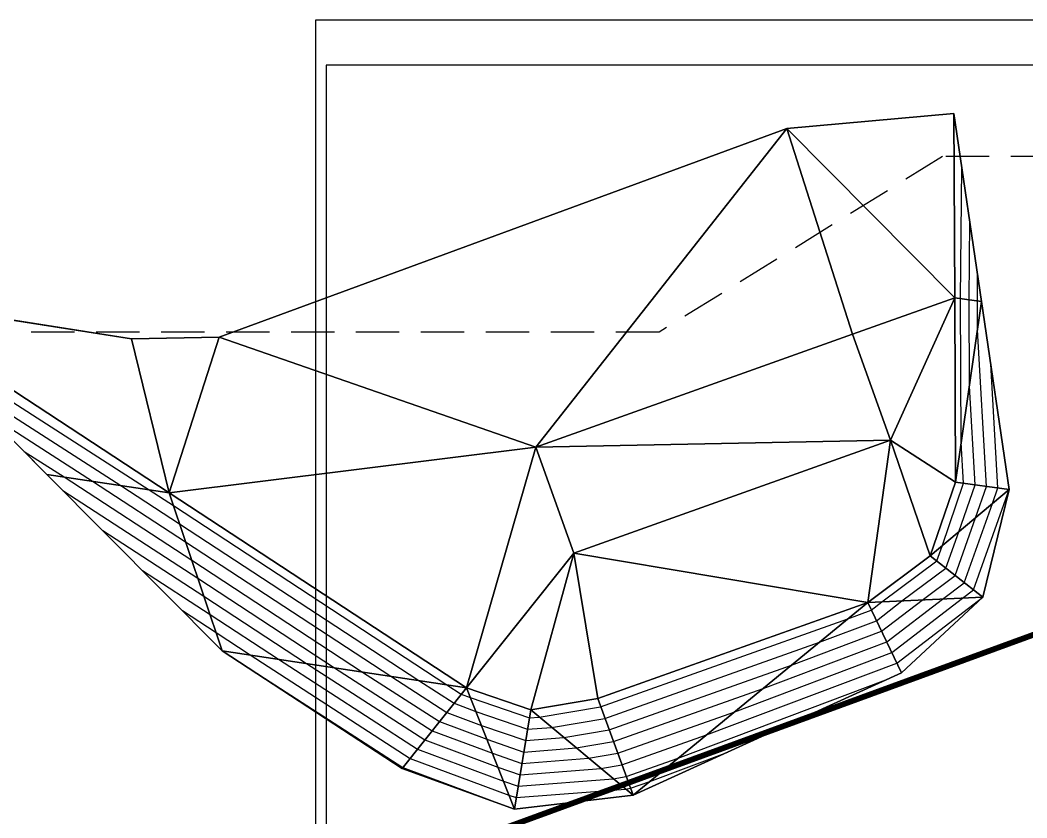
# Model space of a CAD drawing. Header units: inches. Extents: x 2461366 to 2469791, y 7062737 to 7065282.
# Drawn here: x 2466417.8 to 2466766.4, y 7064389.8 to 7064666.2 of the extents above; entities that cross this region are included whole.
import ezdxf

# ---------------------------------------------------------------- set-up
doc = ezdxf.new("R2010")
doc.units = ezdxf.units.IN
doc.header["$LTSCALE"] = 60
doc.header["$MEASUREMENT"] = 0
doc.linetypes.add('DASHED2', pattern=[0.375, 0.25, -0.125])
for name, color, linetype in [('C-SITE-VOLM', 7, 'Continuous'), ('DRAIN EASEMENT', 7, 'DASHED2'), ('EXIST DRAIN ESMT', 7, 'DASHED2'), ('Proposed Ground - Pump Station-C-TINN', 7, 'Continuous'), ('Proposed Ground - Pump Station-C-TINN-BNDY', 7, 'Continuous'), ('PROPOSED GROUND - PUMP STATION-C-TOPO-MAJR', 7, 'Continuous'), ('PROPOSED GROUND - PUMP STATION-C-TOPO-MINR', 11, 'Continuous'), ('SRF-FLT', 7, 'Continuous'), ('VOLLBLS', 7, 'Continuous')]:
    doc.layers.add(name, color=color, linetype=linetype)

msp = doc.modelspace()

# ---------------------------------------------------------------- linework, layer by layer
at = {"layer": 'C-SITE-VOLM'}
msp.add_lwpolyline([(2466523.71, 7063920.59), (2467563.71, 7063920.59), (2467563.71, 7064650.59), (2466523.71, 7064650.59), (2466523.71, 7063920.59)], dxfattribs=at)
at = {"layer": 'DRAIN EASEMENT', "color": 1, "const_width": 2}
msp.add_lwpolyline([(2466777.28, 7064456.4), (2466533.91, 7064367.39)], dxfattribs=at)
at = {"layer": 'EXIST DRAIN ESMT'}
msp.add_lwpolyline([(2466775.87, 7064618.95), (2466737.23, 7064618.95), (2466639.09, 7064558.08), (2466241.38, 7064558.08)], dxfattribs=at)
at = {"layer": 'Proposed Ground - Pump Station-C-TINN'}
for points in [[(2466741.45, 7064569.96, 556.7), (2466741.16, 7064633.78, 557), (2466683.25, 7064628.68, 557)], [(2466741.45, 7064569.96, 556.7), (2466750.74, 7064568.67, 553.5), (2466741.16, 7064633.78, 557)], [(2466596.41, 7064518.27, 556.7), (2466683.25, 7064628.68, 557), (2466486.69, 7064556.37, 557)], [(2466706.09, 7064557.39, 556.7), (2466683.25, 7064628.68, 557), (2466596.41, 7064518.27, 556.7)], [(2466741.45, 7064569.96, 556.7), (2466683.25, 7064628.68, 557), (2466706.09, 7064557.39, 556.7)], [(2466427.08, 7064508.82, 552.4), (2466469.37, 7064502.41, 556.7), (2466366.4, 7064569.93, 557)], [(2466469.37, 7064502.41, 556.7), (2466456.36, 7064555.79, 557), (2466366.4, 7064569.93, 557)], [(2466741.45, 7064569.96, 556.7), (2466706.09, 7064557.39, 556.7), (2466719.19, 7064520.66, 556.7)], [(2466741.45, 7064569.96, 556.7), (2466719.19, 7064520.66, 556.7), (2466741.75, 7064506.14, 556.7)], [(2466741.75, 7064506.14, 556.7), (2466750.74, 7064568.67, 553.5), (2466741.45, 7064569.96, 556.7)], [(2466760.32, 7064503.56, 552), (2466750.74, 7064568.67, 553.5), (2466741.75, 7064506.14, 556.7)], [(2466469.37, 7064502.41, 556.7), (2466486.69, 7064556.37, 557), (2466456.36, 7064555.79, 557)], [(2466469.37, 7064502.41, 556.7), (2466596.41, 7064518.27, 556.7), (2466486.69, 7064556.37, 557)], [(2466706.09, 7064557.39, 556.7), (2466596.41, 7064518.27, 556.7), (2466719.19, 7064520.66, 556.7)], [(2466719.19, 7064520.66, 556.7), (2466596.41, 7064518.27, 556.7), (2466609.51, 7064481.54, 556.7)], [(2466711.29, 7064464.39, 556.7), (2466719.19, 7064520.66, 556.7), (2466609.51, 7064481.54, 556.7)], [(2466711.29, 7064464.39, 556.7), (2466732.97, 7064480.56, 556.7), (2466719.19, 7064520.66, 556.7)], [(2466732.97, 7064480.56, 556.7), (2466741.75, 7064506.14, 556.7), (2466719.19, 7064520.66, 556.7)], [(2466572.34, 7064434.9, 556.7), (2466596.41, 7064518.27, 556.7), (2466469.37, 7064502.41, 556.7)], [(2466572.34, 7064434.9, 556.7), (2466609.51, 7064481.54, 556.7), (2466596.41, 7064518.27, 556.7)], [(2466427.08, 7064508.82, 552.4), (2466487.77, 7064447.72, 548), (2466469.37, 7064502.41, 556.7)], [(2466732.97, 7064480.56, 556.7), (2466760.32, 7064503.56, 552), (2466741.75, 7064506.14, 556.7)], [(2466732.97, 7064480.56, 556.7), (2466751.12, 7064466.27, 551), (2466760.32, 7064503.56, 552)], [(2466469.37, 7064502.41, 556.7), (2466487.77, 7064447.72, 548), (2466572.34, 7064434.9, 556.7)], [(2466572.34, 7064434.9, 556.7), (2466594.59, 7064427.25, 556.7), (2466609.51, 7064481.54, 556.7)], [(2466594.59, 7064427.25, 556.7), (2466617.79, 7064431.16, 556.7), (2466609.51, 7064481.54, 556.7)], [(2466617.79, 7064431.16, 556.7), (2466711.29, 7064464.39, 556.7), (2466609.51, 7064481.54, 556.7)], [(2466711.29, 7064464.39, 556.7), (2466751.12, 7064466.27, 551), (2466732.97, 7064480.56, 556.7)], [(2466723.04, 7064440.07, 550.1), (2466751.12, 7064466.27, 551), (2466711.29, 7064464.39, 556.7)], [(2466630.02, 7064397.64, 548.4), (2466711.29, 7064464.39, 556.7), (2466617.79, 7064431.16, 556.7)], [(2466630.02, 7064397.64, 548.4), (2466723.04, 7064440.07, 550.1), (2466711.29, 7064464.39, 556.7)], [(2466487.77, 7064447.72, 548), (2466550.11, 7064406.95, 547.9), (2466572.34, 7064434.9, 556.7)], [(2466550.11, 7064406.95, 547.9), (2466588.97, 7064392.87, 548), (2466572.34, 7064434.9, 556.7)], [(2466572.34, 7064434.9, 556.7), (2466588.97, 7064392.87, 548), (2466594.59, 7064427.25, 556.7)], [(2466594.59, 7064427.25, 556.7), (2466630.02, 7064397.64, 548.4), (2466617.79, 7064431.16, 556.7)], [(2466594.59, 7064427.25, 556.7), (2466588.97, 7064392.87, 548), (2466630.02, 7064397.64, 548.4)]]:
    msp.add_3dface(points, dxfattribs=at)
at = {"layer": 'Proposed Ground - Pump Station-C-TINN-BNDY'}
for points in [[(2466741.16, 7064633.78, 557), (2466683.25, 7064628.68, 557), (2466683.25, 7064628.68), (2466741.16, 7064633.78)], [(2466750.74, 7064568.67, 553.5), (2466741.16, 7064633.78, 557), (2466741.16, 7064633.78), (2466750.74, 7064568.67)], [(2466683.25, 7064628.68, 557), (2466486.69, 7064556.37, 557), (2466486.69, 7064556.37), (2466683.25, 7064628.68)], [(2466456.36, 7064555.79, 557), (2466366.4, 7064569.93, 557), (2466366.4, 7064569.93), (2466456.36, 7064555.79)], [(2466366.4, 7064569.93, 557), (2466427.08, 7064508.82, 552.4), (2466427.08, 7064508.82), (2466366.4, 7064569.93)], [(2466760.32, 7064503.56, 552), (2466750.74, 7064568.67, 553.5), (2466750.74, 7064568.67), (2466760.32, 7064503.56)], [(2466486.69, 7064556.37, 557), (2466456.36, 7064555.79, 557), (2466456.36, 7064555.79), (2466486.69, 7064556.37)], [(2466427.08, 7064508.82, 552.4), (2466487.77, 7064447.72, 548), (2466487.77, 7064447.72), (2466427.08, 7064508.82)], [(2466751.12, 7064466.27, 551), (2466760.32, 7064503.56, 552), (2466760.32, 7064503.56), (2466751.12, 7064466.27)], [(2466723.04, 7064440.07, 550.1), (2466751.12, 7064466.27, 551), (2466751.12, 7064466.27), (2466723.04, 7064440.07)], [(2466487.77, 7064447.72, 548), (2466550.11, 7064406.95, 547.9), (2466550.11, 7064406.95), (2466487.77, 7064447.72)], [(2466630.02, 7064397.64, 548.4), (2466723.04, 7064440.07, 550.1), (2466723.04, 7064440.07), (2466630.02, 7064397.64)], [(2466550.11, 7064406.95, 547.9), (2466588.97, 7064392.87, 548), (2466588.97, 7064392.87), (2466550.11, 7064406.95)], [(2466588.97, 7064392.87, 548), (2466630.02, 7064397.64, 548.4), (2466630.02, 7064397.64), (2466588.97, 7064392.87)]]:
    msp.add_3dface(points, dxfattribs=at)
at = {"layer": 'PROPOSED GROUND - PUMP STATION-C-TOPO-MAJR', "flags": 128}
for points, elevation in [([(2466392.78, 7064543.36), (2466452.65, 7064504.95), (2466472.97, 7064491.73), (2466555.82, 7064437.4), (2466568.05, 7064429.5), (2466575.59, 7064426.69), (2466593.49, 7064420.53), (2466601.85, 7064421.18), (2466620.3, 7064424.3), (2466694.65, 7064450.71), (2466714.32, 7064458.12), (2466723.17, 7064464.95), (2466738.38, 7064476.3), (2466742.86, 7064488.88), (2466748.46, 7064505.21), (2466746.52, 7064539.36), (2466746.39, 7064569.28), (2466746.64, 7064596.57)], 555), ([(2466460.19, 7064475.5), (2466483.54, 7064460.29), (2466507.21, 7064444.77), (2466555.41, 7064413.62), (2466585.15, 7064402.53), (2466590.26, 7064400.77), (2466623.19, 7064403.35), (2466627.67, 7064404.1), (2466645.69, 7064410.51), (2466717.56, 7064437.58)], 550)]:
    msp.add_lwpolyline(points, dxfattribs=dict(at, elevation=elevation))
at = {"layer": 'PROPOSED GROUND - PUMP STATION-C-TOPO-MINR', "flags": 128}
for points, elevation in [([(2466366.4, 7064569.93), (2466456.36, 7064555.79), (2466486.69, 7064556.37), (2466683.25, 7064628.68), (2466741.16, 7064633.78)], 557), ([(2466379.59, 7064556.64), (2466462.49, 7064503.46), (2466470.85, 7064498.01), (2466565.54, 7064435.93), (2466570.57, 7064432.68), (2466573.68, 7064431.52), (2466594.14, 7064424.48), (2466597.58, 7064424.75), (2466618.82, 7064428.34), (2466704.44, 7064458.76), (2466712.54, 7064461.81), (2466716.18, 7064464.62), (2466735.2, 7064478.81), (2466737.04, 7064483.99), (2466744.51, 7064505.76), (2466743.71, 7064519.82), (2466743.49, 7064569.68), (2466743.9, 7064615.18)], 556), ([(2466405.98, 7064530.08), (2466442.82, 7064506.44), (2466475.08, 7064485.44), (2466546.1, 7064438.88), (2466565.52, 7064426.32), (2466577.5, 7064421.86), (2466592.85, 7064416.58), (2466606.12, 7064417.62), (2466621.77, 7064420.26), (2466684.86, 7064442.67), (2466716.1, 7064454.44), (2466730.16, 7064465.28), (2466741.57, 7064473.79), (2466748.68, 7064493.77), (2466752.42, 7064504.66), (2466749.34, 7064558.9), (2466749.29, 7064568.87), (2466749.37, 7064577.97)], 554), ([(2466419.17, 7064516.79), (2466432.99, 7064507.93), (2466477.2, 7064479.15), (2466536.38, 7064440.35), (2466562.99, 7064423.15), (2466579.41, 7064417.03), (2466592.2, 7064412.63), (2466610.39, 7064414.05), (2466623.25, 7064416.22), (2466675.07, 7064434.63), (2466717.88, 7064450.76), (2466737.15, 7064465.61), (2466744.75, 7064471.28), (2466754.5, 7064498.67), (2466756.37, 7064504.11), (2466753.93, 7064546.97)], 553), ([(2466432.6, 7064503.27), (2466479.31, 7064472.87), (2466526.65, 7064441.83), (2466560.47, 7064419.97), (2466581.32, 7064412.19), (2466591.55, 7064408.68), (2466614.66, 7064410.48), (2466624.72, 7064412.18), (2466665.27, 7064426.59), (2466719.66, 7064447.07), (2466744.13, 7064465.94), (2466747.94, 7064468.78), (2466760.32, 7064503.56)], 552), ([(2466446.39, 7064489.38), (2466481.43, 7064466.58), (2466516.93, 7064443.3), (2466557.94, 7064416.8), (2466583.23, 7064407.36), (2466590.91, 7064404.73), (2466618.93, 7064406.91), (2466626.19, 7064408.14), (2466655.48, 7064418.55), (2466721.43, 7064443.39), (2466751.12, 7064466.27)], 551), ([(2466473.98, 7064461.61), (2466485.66, 7064454.01), (2466497.49, 7064446.25), (2466552.89, 7064410.44), (2466587.06, 7064397.7), (2466589.61, 7064396.82), (2466627.46, 7064399.78), (2466629.14, 7064400.06), (2466635.9, 7064402.46), (2466662.85, 7064412.62)], 549), ([(2466487.77, 7064447.72), (2466550.36, 7064407.27), (2466588.97, 7064392.87)], 548)]:
    msp.add_lwpolyline(points, dxfattribs=dict(at, elevation=elevation))
at = {"layer": 'SRF-FLT'}
for p, q in [((2466683.25, 7064628.68, 557), (2466741.16, 7064633.78, 557)), ((2466750.74, 7064568.67, 553.5), (2466741.16, 7064633.78, 557)), ((2466486.69, 7064556.37, 557), (2466683.25, 7064628.68, 557)), ((2466366.4, 7064569.93, 557), (2466456.36, 7064555.79, 557)), ((2466366.4, 7064569.93, 557), (2466427.08, 7064508.82, 552.4)), ((2466760.32, 7064503.56, 552), (2466750.74, 7064568.67, 553.5)), ((2466456.36, 7064555.79, 557), (2466486.69, 7064556.37, 557)), ((2466706.09, 7064557.39, 556.7), (2466596.41, 7064518.27, 556.7)), ((2466719.19, 7064520.66, 556.7), (2466706.09, 7064557.39, 556.7)), ((2466609.51, 7064481.54, 556.7), (2466719.19, 7064520.66, 556.7)), ((2466596.41, 7064518.27, 556.7), (2466609.51, 7064481.54, 556.7)), ((2466427.08, 7064508.82, 552.4), (2466487.77, 7064447.72, 548)), ((2466751.12, 7064466.27, 551), (2466760.32, 7064503.56, 552)), ((2466723.04, 7064440.07, 550.1), (2466751.12, 7064466.27, 551)), ((2466487.77, 7064447.72, 548), (2466550.11, 7064406.95, 547.9)), ((2466630.02, 7064397.64, 548.4), (2466723.04, 7064440.07, 550.1)), ((2466550.11, 7064406.95, 547.9), (2466588.97, 7064392.87, 548)), ((2466588.97, 7064392.87, 548), (2466630.02, 7064397.64, 548.4))]:
    msp.add_line(p, q, dxfattribs=at)
at = {"layer": 'SRF-FLT', "linetype": 'ByBlock'}
for p, q in [((2466741.16, 7064633.78, 557), (2466741.45, 7064569.96, 556.7)), ((2466469.37, 7064502.41, 556.7), (2466366.4, 7064569.93, 557)), ((2466741.45, 7064569.96, 556.7), (2466741.75, 7064506.14, 556.7)), ((2466741.75, 7064506.14, 556.7), (2466732.97, 7064480.56, 556.7)), ((2466572.34, 7064434.9, 556.7), (2466469.37, 7064502.41, 556.7)), ((2466732.97, 7064480.56, 556.7), (2466711.29, 7064464.39, 556.7)), ((2466711.29, 7064464.39, 556.7), (2466617.79, 7064431.16, 556.7)), ((2466594.59, 7064427.25, 556.7), (2466572.34, 7064434.9, 556.7)), ((2466617.79, 7064431.16, 556.7), (2466594.59, 7064427.25, 556.7))]:
    msp.add_line(p, q, dxfattribs=at)
at = {"layer": 'VOLLBLS'}
msp.add_lwpolyline([(2466520.06, 7063913.18), (2467627.06, 7063913.18), (2467627.06, 7064666.18), (2466520.06, 7064666.18), (2466520.06, 7063913.18)], dxfattribs=at)

doc.saveas('drawing.dxf')
